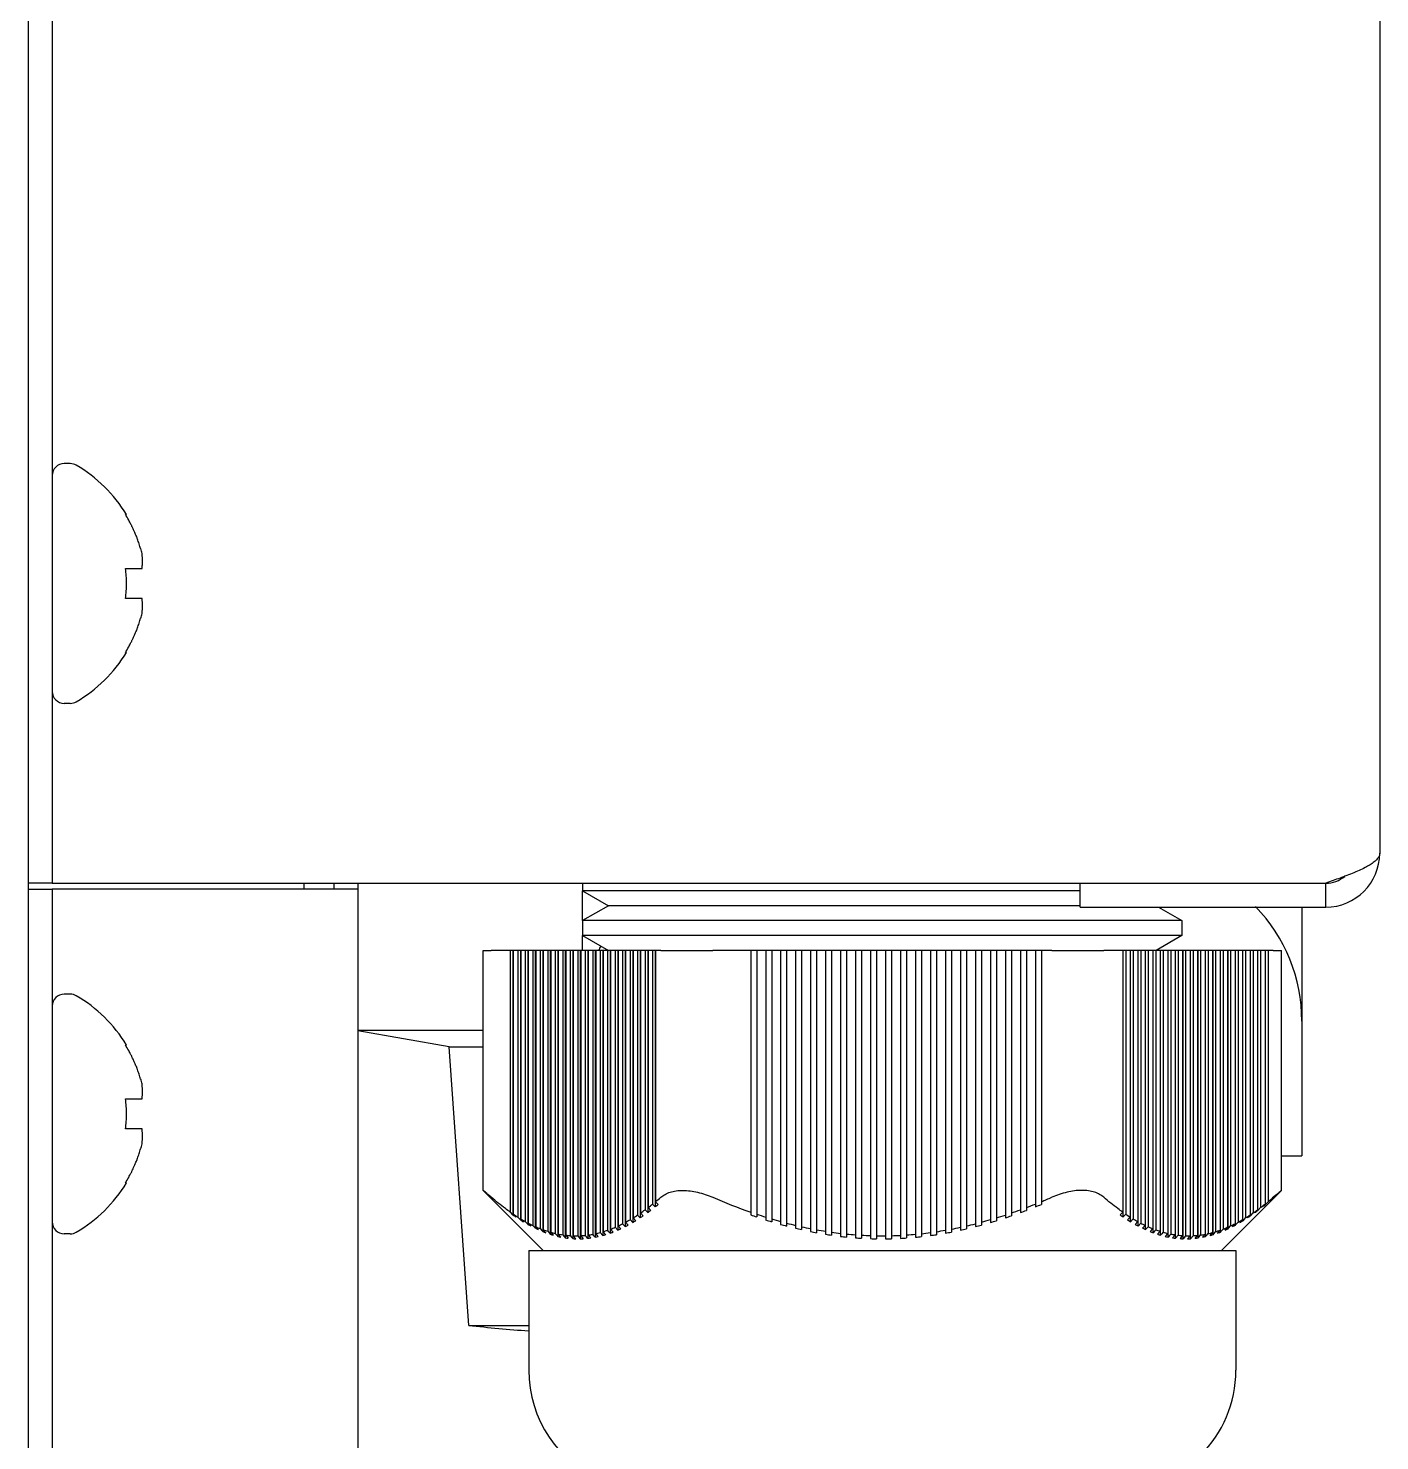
# Model space of a CAD drawing. Header units: millimetres. Extents: x -3169 to 1166, y -4146 to -91.
# Drawn here: x -1299.02 to -1253.92, y -2303.57 to -2256.44 of the extents above; entities that cross this region are included whole.
import ezdxf

# ---------------------------------------------------------------- set-up
doc = ezdxf.new("R2010")
doc.units = ezdxf.units.MM
doc.header["$LTSCALE"] = 23.1
doc.layers.get('0').update_dxf_attribs({"linetype": 'CONTINUOUS'})

msp = doc.modelspace()

# ---------------------------------------------------------------- linework, layer by layer
for p, q in [((-1253.916, -1478.329), (-1253.916, -2283.962)), ((-1299.016, -1491.962), (-1299.016, -2385.462)), ((-1298.216, -2123.107), (-1298.216, -2284.962)), ((-1297.616, -2270.962), (-1297.816, -2270.962)), ((-1295.771, -2272.662), (-1295.738, -2272.662)), ((-1295.771, -2274.462), (-1295.22, -2274.462)), ((-1295.22, -2275.462), (-1295.771, -2275.462)), ((-1295.738, -2277.262), (-1295.771, -2277.262)), ((-1297.616, -2278.962), (-1297.816, -2278.962)), ((-1298.216, -2284.962), (-1299.016, -2284.962)), ((-1299.016, -2285.162), (-1298.216, -2285.162)), ((-1298.216, -2284.962), (-1255.716, -2284.962)), ((-1288.016, -2285.162), (-1298.216, -2285.162)), ((-1298.216, -2285.162), (-1298.216, -2339.216)), ((-1289.816, -2284.962), (-1289.816, -2285.162)), ((-1288.816, -2285.062), (-1288.816, -2285.162)), ((-1288.016, -2285.062), (-1288.016, -2371.362)), ((-1280.516, -2284.962), (-1280.516, -2285.212)), ((-1263.916, -2285.212), (-1280.516, -2285.212)), ((-1280.516, -2285.212), (-1279.65, -2285.712)), ((-1280.516, -2286.212), (-1280.516, -2285.212)), ((-1263.916, -2285.762), (-1263.916, -2284.962)), ((-1255.716, -2285.762), (-1255.716, -2284.962)), ((-1279.65, -2285.712), (-1280.516, -2286.212)), ((-1263.916, -2285.712), (-1279.65, -2285.712)), ((-1263.916, -2285.762), (-1255.716, -2285.762)), ((-1261.296, -2285.762), (-1260.516, -2286.212)), ((-1256.516, -2285.762), (-1256.516, -2294.062)), ((-1260.516, -2286.212), (-1280.516, -2286.212)), ((-1280.516, -2286.212), (-1280.516, -2286.712)), ((-1260.516, -2286.212), (-1260.516, -2286.712)), ((-1260.516, -2286.712), (-1280.516, -2286.712)), ((-1280.516, -2286.712), (-1279.65, -2287.212)), ((-1280.516, -2287.212), (-1280.516, -2286.712)), ((-1260.516, -2286.712), (-1261.382, -2287.212)), ((-1283.832, -2287.212), (-1283.564, -2287.212)), ((-1283.832, -2295.212), (-1283.832, -2287.212)), ((-1277.906, -2287.212), (-1283.564, -2287.212)), ((-1282.931, -2287.212), (-1282.931, -2295.937)), ((-1282.845, -2287.212), (-1282.845, -2296.03)), ((-1282.831, -2287.212), (-1282.831, -2296.005)), ((-1282.681, -2287.212), (-1282.681, -2296.102)), ((-1282.595, -2287.212), (-1282.595, -2296.197)), ((-1282.581, -2287.212), (-1282.581, -2296.163)), ((-1282.431, -2287.212), (-1282.431, -2296.25)), ((-1282.345, -2287.212), (-1282.345, -2296.346)), ((-1282.331, -2287.212), (-1282.331, -2296.303)), ((-1282.181, -2287.212), (-1282.181, -2296.378)), ((-1282.095, -2287.212), (-1282.095, -2296.475)), ((-1282.081, -2287.212), (-1282.081, -2296.424)), ((-1281.931, -2287.212), (-1281.931, -2296.488)), ((-1281.845, -2287.212), (-1281.845, -2296.586)), ((-1281.831, -2287.212), (-1281.831, -2296.526)), ((-1281.681, -2287.212), (-1281.681, -2296.577)), ((-1281.595, -2287.212), (-1281.595, -2296.676)), ((-1281.581, -2287.212), (-1281.581, -2296.607)), ((-1281.431, -2287.212), (-1281.431, -2296.646)), ((-1281.345, -2287.212), (-1281.345, -2296.745)), ((-1281.331, -2287.212), (-1281.331, -2296.668)), ((-1281.181, -2287.212), (-1281.181, -2296.694)), ((-1281.095, -2287.212), (-1281.095, -2296.794)), ((-1281.081, -2287.212), (-1281.081, -2296.707)), ((-1280.931, -2287.212), (-1280.931, -2296.721)), ((-1280.845, -2287.212), (-1280.845, -2296.821)), ((-1280.831, -2287.212), (-1280.831, -2296.726)), ((-1280.681, -2287.212), (-1280.681, -2296.727)), ((-1280.595, -2287.212), (-1280.595, -2296.827)), ((-1280.581, -2287.212), (-1280.581, -2296.724)), ((-1280.431, -2287.212), (-1280.431, -2296.712)), ((-1280.345, -2287.212), (-1280.345, -2296.812)), ((-1280.331, -2287.212), (-1280.331, -2296.7)), ((-1280.181, -2287.212), (-1280.181, -2296.676)), ((-1280.095, -2287.212), (-1280.095, -2296.775)), ((-1280.081, -2287.212), (-1280.081, -2296.655)), ((-1279.931, -2287.212), (-1279.931, -2296.619)), ((-1279.845, -2287.212), (-1279.845, -2296.718)), ((-1279.831, -2287.212), (-1279.831, -2296.59)), ((-1279.681, -2287.212), (-1279.681, -2296.541)), ((-1279.595, -2287.212), (-1279.595, -2296.639)), ((-1279.581, -2287.212), (-1279.581, -2296.504)), ((-1279.431, -2287.212), (-1279.431, -2296.443)), ((-1279.345, -2287.212), (-1279.345, -2296.54)), ((-1279.331, -2287.212), (-1279.331, -2296.398)), ((-1279.181, -2287.212), (-1279.181, -2296.325)), ((-1279.095, -2287.212), (-1279.095, -2296.422)), ((-1279.081, -2287.212), (-1279.081, -2296.273)), ((-1278.931, -2287.212), (-1278.931, -2296.188)), ((-1278.845, -2287.212), (-1278.845, -2296.284)), ((-1278.831, -2287.212), (-1278.831, -2296.128)), ((-1278.681, -2287.212), (-1278.681, -2296.033)), ((-1278.595, -2287.212), (-1278.595, -2296.127)), ((-1278.581, -2287.212), (-1278.581, -2295.966)), ((-1278.431, -2287.212), (-1278.431, -2295.86)), ((-1278.345, -2287.212), (-1278.345, -2295.953)), ((-1278.331, -2287.212), (-1278.331, -2295.786)), ((-1278.181, -2287.212), (-1278.181, -2295.669)), ((-1278.095, -2287.212), (-1278.095, -2295.761)), ((-1278.081, -2287.212), (-1278.081, -2295.589)), ((-1277.906, -2287.212), (-1276.174, -2287.212)), ((-1264.858, -2287.212), (-1276.174, -2287.212)), ((-1274.908, -2287.212), (-1274.908, -2296.03)), ((-1274.708, -2287.212), (-1274.708, -2296.099)), ((-1274.408, -2287.212), (-1274.408, -2296.197)), ((-1274.208, -2287.212), (-1274.208, -2296.259)), ((-1273.908, -2287.212), (-1273.908, -2296.346)), ((-1273.708, -2287.212), (-1273.708, -2296.4)), ((-1273.408, -2287.212), (-1273.408, -2296.475)), ((-1273.208, -2287.212), (-1273.208, -2296.522)), ((-1272.908, -2287.212), (-1272.908, -2296.586)), ((-1272.708, -2287.212), (-1272.708, -2296.624)), ((-1272.408, -2287.212), (-1272.408, -2296.676)), ((-1272.208, -2287.212), (-1272.208, -2296.706)), ((-1271.908, -2287.212), (-1271.908, -2296.745)), ((-1271.708, -2287.212), (-1271.708, -2296.767)), ((-1271.408, -2287.212), (-1271.408, -2296.794)), ((-1271.208, -2287.212), (-1271.208, -2296.807)), ((-1270.908, -2287.212), (-1270.908, -2296.821)), ((-1270.708, -2287.212), (-1270.708, -2296.826)), ((-1270.408, -2287.212), (-1270.408, -2296.827)), ((-1270.208, -2287.212), (-1270.208, -2296.824)), ((-1269.908, -2287.212), (-1269.908, -2296.812)), ((-1269.708, -2287.212), (-1269.708, -2296.8)), ((-1269.408, -2287.212), (-1269.408, -2296.775)), ((-1269.208, -2287.212), (-1269.208, -2296.755)), ((-1268.908, -2287.212), (-1268.908, -2296.718)), ((-1268.708, -2287.212), (-1268.708, -2296.689)), ((-1268.408, -2287.212), (-1268.408, -2296.639)), ((-1268.208, -2287.212), (-1268.208, -2296.602)), ((-1267.908, -2287.212), (-1267.908, -2296.54)), ((-1267.708, -2287.212), (-1267.708, -2296.495)), ((-1267.408, -2287.212), (-1267.408, -2296.422)), ((-1267.208, -2287.212), (-1267.208, -2296.369)), ((-1266.908, -2287.212), (-1266.908, -2296.284)), ((-1266.708, -2287.212), (-1266.708, -2296.223)), ((-1266.408, -2287.212), (-1266.408, -2296.127)), ((-1266.208, -2287.212), (-1266.208, -2296.06)), ((-1265.908, -2287.212), (-1265.908, -2295.953)), ((-1265.708, -2287.212), (-1265.708, -2295.878)), ((-1265.408, -2287.212), (-1265.408, -2295.761)), ((-1265.208, -2287.212), (-1265.208, -2295.68)), ((-1264.858, -2287.212), (-1263.126, -2287.212)), ((-1257.468, -2287.212), (-1263.126, -2287.212)), ((-1262.493, -2287.212), (-1262.493, -2295.937)), ((-1262.48, -2296.099), (-1262.48, -2287.212)), ((-1262.393, -2287.212), (-1262.393, -2296.005)), ((-1262.243, -2287.212), (-1262.243, -2296.102)), ((-1262.23, -2296.259), (-1262.23, -2287.212)), ((-1262.143, -2287.212), (-1262.143, -2296.163)), ((-1261.993, -2287.212), (-1261.993, -2296.25)), ((-1261.98, -2296.4), (-1261.98, -2287.212)), ((-1261.893, -2287.212), (-1261.893, -2296.303)), ((-1261.743, -2287.212), (-1261.743, -2296.378)), ((-1261.73, -2296.522), (-1261.73, -2287.212)), ((-1261.643, -2287.212), (-1261.643, -2296.424)), ((-1261.493, -2287.212), (-1261.493, -2296.488)), ((-1261.48, -2296.624), (-1261.48, -2287.212)), ((-1261.393, -2287.212), (-1261.393, -2296.526)), ((-1261.243, -2287.212), (-1261.243, -2296.577)), ((-1261.23, -2296.706), (-1261.23, -2287.212)), ((-1261.143, -2287.212), (-1261.143, -2296.607)), ((-1260.993, -2287.212), (-1260.993, -2296.646)), ((-1260.98, -2296.767), (-1260.98, -2287.212)), ((-1260.893, -2287.212), (-1260.893, -2296.668)), ((-1260.743, -2287.212), (-1260.743, -2296.694)), ((-1260.73, -2296.807), (-1260.73, -2287.212)), ((-1260.643, -2287.212), (-1260.643, -2296.707)), ((-1260.493, -2287.212), (-1260.493, -2296.721)), ((-1260.48, -2296.826), (-1260.48, -2287.212)), ((-1260.393, -2287.212), (-1260.393, -2296.726)), ((-1260.243, -2287.212), (-1260.243, -2296.727)), ((-1260.23, -2296.824), (-1260.23, -2287.212)), ((-1260.143, -2287.212), (-1260.143, -2296.724)), ((-1259.993, -2287.212), (-1259.993, -2296.712)), ((-1259.98, -2296.8), (-1259.98, -2287.212)), ((-1259.893, -2287.212), (-1259.893, -2296.7)), ((-1259.743, -2287.212), (-1259.743, -2296.676)), ((-1259.73, -2296.755), (-1259.73, -2287.212)), ((-1259.643, -2287.212), (-1259.643, -2296.655)), ((-1259.493, -2287.212), (-1259.493, -2296.619)), ((-1259.48, -2296.689), (-1259.48, -2287.212)), ((-1259.393, -2287.212), (-1259.393, -2296.59)), ((-1259.243, -2287.212), (-1259.243, -2296.541)), ((-1259.23, -2296.602), (-1259.23, -2287.212)), ((-1259.143, -2287.212), (-1259.143, -2296.504)), ((-1258.993, -2287.212), (-1258.993, -2296.443)), ((-1258.98, -2296.495), (-1258.98, -2287.212)), ((-1258.893, -2287.212), (-1258.893, -2296.398)), ((-1258.743, -2287.212), (-1258.743, -2296.325)), ((-1258.73, -2296.369), (-1258.73, -2287.212)), ((-1258.643, -2287.212), (-1258.643, -2296.273)), ((-1258.493, -2287.212), (-1258.493, -2296.188)), ((-1258.48, -2296.223), (-1258.48, -2287.212)), ((-1258.393, -2287.212), (-1258.393, -2296.128)), ((-1258.243, -2287.212), (-1258.243, -2296.033)), ((-1258.23, -2296.06), (-1258.23, -2287.212)), ((-1258.143, -2287.212), (-1258.143, -2295.966)), ((-1257.993, -2287.212), (-1257.993, -2295.86)), ((-1257.98, -2295.878), (-1257.98, -2287.212)), ((-1257.893, -2287.212), (-1257.893, -2295.786)), ((-1257.743, -2287.212), (-1257.743, -2295.669)), ((-1257.73, -2295.68), (-1257.73, -2287.212)), ((-1257.643, -2287.212), (-1257.643, -2295.589)), ((-1257.468, -2287.212), (-1257.2, -2287.212)), ((-1257.2, -2295.212), (-1257.2, -2287.212)), ((-1297.616, -2288.662), (-1297.816, -2288.662)), ((-1288.016, -2289.862), (-1283.832, -2289.862)), ((-1284.966, -2290.422), (-1288.016, -2289.884)), ((-1295.771, -2290.362), (-1295.738, -2290.362)), ((-1284.966, -2290.422), (-1283.832, -2290.422)), ((-1284.316, -2299.718), (-1284.966, -2290.422)), ((-1295.771, -2292.162), (-1295.22, -2292.162)), ((-1295.22, -2293.162), (-1295.771, -2293.162)), ((-1257.2, -2294.062), (-1256.516, -2294.062)), ((-1295.738, -2294.962), (-1295.771, -2294.962)), ((-1283.832, -2295.212), (-1281.832, -2297.212)), ((-1278.095, -2295.761), (-1278.181, -2295.669)), ((-1277.995, -2295.68), (-1278.081, -2295.589)), ((-1257.2, -2295.212), (-1259.2, -2297.212)), ((-1257.83, -2295.761), (-1257.743, -2295.669)), ((-1257.73, -2295.68), (-1257.643, -2295.589)), ((-1282.931, -2295.937), (-1282.851, -2296.023)), ((-1282.851, -2296.023), (-1282.845, -2296.03)), ((-1282.831, -2296.005), (-1282.745, -2296.099)), ((-1282.681, -2296.102), (-1282.605, -2296.185)), ((-1278.745, -2296.223), (-1278.831, -2296.128)), ((-1278.595, -2296.127), (-1278.681, -2296.033)), ((-1278.495, -2296.06), (-1278.581, -2295.966)), ((-1278.345, -2295.953), (-1278.431, -2295.86)), ((-1278.245, -2295.878), (-1278.331, -2295.786)), ((-1262.493, -2295.937), (-1262.58, -2296.03)), ((-1262.393, -2296.005), (-1262.48, -2296.099)), ((-1262.243, -2296.102), (-1262.33, -2296.197)), ((-1258.468, -2296.211), (-1258.393, -2296.128)), ((-1258.33, -2296.127), (-1258.243, -2296.033)), ((-1258.23, -2296.06), (-1258.222, -2296.052)), ((-1258.23, -2296.06), (-1258.222, -2296.052)), ((-1258.222, -2296.052), (-1258.143, -2295.966)), ((-1258.08, -2295.953), (-1257.993, -2295.86)), ((-1257.98, -2295.878), (-1257.893, -2295.786)), ((-1282.605, -2296.185), (-1282.595, -2296.197)), ((-1282.605, -2296.185), (-1282.595, -2296.197)), ((-1282.581, -2296.163), (-1282.495, -2296.259)), ((-1282.431, -2296.25), (-1282.36, -2296.329)), ((-1282.36, -2296.329), (-1282.345, -2296.346)), ((-1282.331, -2296.303), (-1282.245, -2296.4)), ((-1282.181, -2296.378), (-1282.114, -2296.454)), ((-1282.114, -2296.454), (-1282.095, -2296.475)), ((-1282.114, -2296.454), (-1282.095, -2296.475)), ((-1282.081, -2296.424), (-1281.995, -2296.522)), ((-1281.931, -2296.488), (-1281.868, -2296.559)), ((-1281.868, -2296.559), (-1281.845, -2296.586)), ((-1281.868, -2296.559), (-1281.845, -2296.586)), ((-1281.831, -2296.526), (-1281.745, -2296.624)), ((-1281.681, -2296.577), (-1281.623, -2296.643)), ((-1281.581, -2296.607), (-1281.495, -2296.706)), ((-1279.745, -2296.689), (-1279.831, -2296.59)), ((-1279.638, -2296.59), (-1279.681, -2296.541)), ((-1279.595, -2296.639), (-1279.638, -2296.59)), ((-1279.495, -2296.602), (-1279.581, -2296.504)), ((-1279.345, -2296.54), (-1279.431, -2296.443)), ((-1279.245, -2296.495), (-1279.331, -2296.398)), ((-1279.095, -2296.422), (-1279.181, -2296.325)), ((-1278.995, -2296.369), (-1279.081, -2296.273)), ((-1278.845, -2296.284), (-1278.931, -2296.188)), ((-1262.143, -2296.163), (-1262.23, -2296.259)), ((-1261.993, -2296.25), (-1262.08, -2296.346)), ((-1261.893, -2296.303), (-1261.98, -2296.4)), ((-1261.743, -2296.378), (-1261.83, -2296.475)), ((-1261.643, -2296.424), (-1261.73, -2296.522)), ((-1261.493, -2296.488), (-1261.58, -2296.586)), ((-1261.436, -2296.575), (-1261.48, -2296.624)), ((-1261.393, -2296.526), (-1261.436, -2296.575)), ((-1261.243, -2296.577), (-1261.33, -2296.676)), ((-1261.143, -2296.607), (-1261.186, -2296.656)), ((-1259.451, -2296.656), (-1259.393, -2296.59)), ((-1259.33, -2296.639), (-1259.243, -2296.541)), ((-1259.23, -2296.602), (-1259.205, -2296.574)), ((-1259.23, -2296.602), (-1259.205, -2296.574)), ((-1259.205, -2296.574), (-1259.143, -2296.504)), ((-1259.08, -2296.54), (-1258.993, -2296.443)), ((-1258.98, -2296.495), (-1258.959, -2296.473)), ((-1258.98, -2296.495), (-1258.959, -2296.473)), ((-1258.959, -2296.473), (-1258.893, -2296.398)), ((-1258.83, -2296.422), (-1258.743, -2296.325)), ((-1258.73, -2296.369), (-1258.714, -2296.351)), ((-1258.714, -2296.351), (-1258.643, -2296.273)), ((-1258.58, -2296.284), (-1258.493, -2296.188)), ((-1258.48, -2296.223), (-1258.468, -2296.211)), ((-1297.616, -2296.662), (-1297.816, -2296.662)), ((-1281.623, -2296.643), (-1281.595, -2296.676)), ((-1281.623, -2296.643), (-1281.595, -2296.676)), ((-1281.431, -2296.646), (-1281.377, -2296.708)), ((-1281.377, -2296.708), (-1281.345, -2296.745)), ((-1281.377, -2296.708), (-1281.345, -2296.745)), ((-1281.331, -2296.668), (-1281.245, -2296.767)), ((-1281.181, -2296.694), (-1281.132, -2296.751)), ((-1281.132, -2296.751), (-1281.095, -2296.794)), ((-1281.132, -2296.751), (-1281.095, -2296.794)), ((-1281.081, -2296.707), (-1280.995, -2296.807)), ((-1280.931, -2296.721), (-1280.886, -2296.773)), ((-1280.886, -2296.773), (-1280.845, -2296.821)), ((-1280.831, -2296.726), (-1280.745, -2296.826)), ((-1280.681, -2296.727), (-1280.595, -2296.827)), ((-1280.581, -2296.724), (-1280.495, -2296.824)), ((-1280.388, -2296.762), (-1280.431, -2296.712)), ((-1280.345, -2296.812), (-1280.388, -2296.762)), ((-1280.245, -2296.8), (-1280.331, -2296.7)), ((-1280.138, -2296.725), (-1280.181, -2296.676)), ((-1280.095, -2296.775), (-1280.138, -2296.725)), ((-1279.995, -2296.755), (-1280.081, -2296.655)), ((-1279.845, -2296.718), (-1279.931, -2296.619)), ((-1261.186, -2296.656), (-1261.23, -2296.706)), ((-1260.993, -2296.646), (-1261.08, -2296.745)), ((-1260.936, -2296.717), (-1260.98, -2296.767)), ((-1260.893, -2296.668), (-1260.936, -2296.717)), ((-1260.743, -2296.694), (-1260.83, -2296.794)), ((-1260.643, -2296.707), (-1260.73, -2296.807)), ((-1260.493, -2296.721), (-1260.58, -2296.821)), ((-1260.393, -2296.726), (-1260.48, -2296.826)), ((-1260.243, -2296.727), (-1260.33, -2296.827)), ((-1260.143, -2296.724), (-1260.23, -2296.824)), ((-1260.08, -2296.812), (-1259.993, -2296.712)), ((-1259.98, -2296.8), (-1259.942, -2296.756)), ((-1259.942, -2296.756), (-1259.893, -2296.7)), ((-1259.83, -2296.775), (-1259.743, -2296.676)), ((-1259.73, -2296.755), (-1259.696, -2296.716)), ((-1259.696, -2296.716), (-1259.643, -2296.655)), ((-1259.58, -2296.718), (-1259.493, -2296.619)), ((-1259.48, -2296.689), (-1259.451, -2296.656)), ((-1259.48, -2296.689), (-1259.451, -2296.656)), ((-1282.316, -2297.212), (-1258.716, -2297.212)), ((-1282.316, -2297.212), (-1282.316, -2301.212)), ((-1258.716, -2297.212), (-1258.716, -2301.212)), ((-1284.316, -2299.718), (-1282.316, -2299.718))]:
    msp.add_line(p, q)
for centre, radius, start, end in [((-1297.816, -2271.362), 0.4, 90, 180), ((-1297.616, -2271.362), 0.4, 59.6988, 90), ((-1299.836, -2275.16), 4.8, 31.3727, 59.6988), ((-1299.824, -2275.148), 4.755, 28.9687, 31.5341), ((-1299.82, -2275.146), 4.75, 28.0074, 28.9684), ((-1299.817, -2275.145), 4.747, 26.6813, 28.0074), ((-1299.814, -2275.143), 4.744, 25.5402, 26.6812), ((-1299.81, -2275.141), 4.74, 24.5722, 25.5402), ((-1299.806, -2275.139), 4.735, 23.3175, 24.5722), ((-1299.801, -2275.137), 4.73, 22.5474, 23.3174), ((-1299.795, -2275.135), 4.723, 21.0025, 22.5476), ((-1299.788, -2275.132), 4.715, 20.5181, 21.0023), ((-1299.777, -2275.128), 4.704, 18.4656, 20.5187), ((-1299.759, -2275.122), 4.684, 17.3773, 18.465), ((-1299.744, -2275.117), 4.669, 16.3949, 17.3772), ((-1299.713, -2275.108), 4.637, 14.3176, 16.3964), ((-1297.209, -2274.215), 2.005, 5.1401, 7.2744), ((-1299.524, -2274.962), 3.786, 0.0089, 7.5987), ((-1297.21, -2274.207), 2.006, 352.7259, 354.7415), ((-1297.189, -2274.21), 1.985, 354.7442, 355.3991), ((-1297.187, -2274.213), 1.982, 4.2856, 5.1372), ((-1297.177, -2274.21), 1.973, 355.3984, 356.7833), ((-1297.174, -2274.212), 1.97, 3.0233, 4.286), ((-1297.164, -2274.212), 1.96, 1.9964, 3.0228), ((-1297.166, -2274.211), 1.962, 356.7841, 357.6235), ((-1297.158, -2274.212), 1.953, 0.9261, 1.9964), ((-1297.159, -2274.211), 1.955, 357.6234, 358.8455), ((-1297.155, -2274.212), 1.951, 359.8006, 0.9258), ((-1297.155, -2274.212), 1.951, 358.8459, 359.8005), ((-1299.524, -2274.961), 3.786, 352.4013, 359.9911), ((-1297.21, -2275.716), 2.006, 5.2585, 7.2741), ((-1297.189, -2275.713), 1.985, 4.6009, 5.2558), ((-1297.186, -2275.71), 1.982, 354.8627, 355.7144), ((-1297.177, -2275.713), 1.973, 3.2167, 4.6016), ((-1297.174, -2275.711), 1.97, 355.714, 356.9766), ((-1297.166, -2275.712), 1.962, 2.3765, 3.2159), ((-1297.164, -2275.711), 1.959, 356.9771, 358.0037), ((-1297.159, -2275.712), 1.955, 1.1545, 2.3767), ((-1297.158, -2275.711), 1.954, 358.0037, 359.0738), ((-1297.155, -2275.712), 1.951, 0.1995, 1.1541), ((-1297.155, -2275.712), 1.95, 359.0741, 0.1995), ((-1299.777, -2274.795), 4.704, 339.4813, 341.5344), ((-1299.759, -2274.801), 4.684, 341.535, 342.6227), ((-1299.744, -2274.806), 4.669, 342.6228, 343.6051), ((-1299.713, -2274.815), 4.637, 343.6036, 345.6824), ((-1297.209, -2275.708), 2.005, 352.7256, 354.8598), ((-1299.81, -2274.782), 4.74, 334.4598, 335.4278), ((-1299.806, -2274.784), 4.735, 335.4278, 336.6825), ((-1299.801, -2274.786), 4.73, 336.6826, 337.4526), ((-1299.795, -2274.788), 4.723, 337.4524, 338.9975), ((-1299.788, -2274.791), 4.715, 338.9977, 339.4819), ((-1299.836, -2274.763), 4.8, 300.3012, 328.6273), ((-1299.824, -2274.775), 4.755, 328.4659, 331.0313), ((-1299.82, -2274.777), 4.75, 331.0316, 331.9926), ((-1299.817, -2274.778), 4.747, 331.9926, 333.3187), ((-1299.814, -2274.78), 4.744, 333.3188, 334.4598), ((-1297.816, -2278.562), 0.4, 180, 270), ((-1297.616, -2278.562), 0.4, 270, 300.3012), ((-1255.716, -2283.962), 1.8, 270, 0), ((-1255.716, -2283.962), 1, 270, 309.5678), ((-1287.016, -2285.062), 1.8, 176.683, 180), ((-1287.016, -2285.062), 1, 174.0626, 180), ((-1262.016, -2289.562), 5.5, 0, 44.0419), ((-1275.016, -2289.562), 5.5, 152.9442, 154.6848), ((-1297.816, -2289.062), 0.4, 90, 180), ((-1297.616, -2289.062), 0.4, 59.6988, 90), ((-1299.836, -2292.86), 4.8, 31.3727, 59.6988), ((-1299.824, -2292.848), 4.755, 28.9687, 31.5341), ((-1299.82, -2292.846), 4.75, 28.0074, 28.9684), ((-1299.817, -2292.845), 4.747, 26.6813, 28.0074), ((-1299.814, -2292.843), 4.744, 25.5402, 26.6812), ((-1299.81, -2292.841), 4.74, 24.5722, 25.5402), ((-1299.806, -2292.839), 4.735, 23.3175, 24.5722), ((-1299.801, -2292.837), 4.73, 22.5474, 23.3174), ((-1299.795, -2292.835), 4.723, 21.0025, 22.5476), ((-1299.788, -2292.832), 4.715, 20.5181, 21.0023), ((-1299.777, -2292.828), 4.704, 18.4656, 20.5187), ((-1299.759, -2292.822), 4.684, 17.3773, 18.465), ((-1299.744, -2292.817), 4.669, 16.3949, 17.3772), ((-1299.713, -2292.808), 4.637, 14.3176, 16.3964), ((-1297.209, -2291.915), 2.005, 5.1401, 7.2744), ((-1297.187, -2291.913), 1.982, 4.2856, 5.1372), ((-1297.174, -2291.912), 1.97, 3.0233, 4.286), ((-1297.164, -2291.912), 1.96, 1.9964, 3.0228), ((-1297.158, -2291.912), 1.953, 0.9261, 1.9964), ((-1297.155, -2291.912), 1.951, 359.8006, 0.9258), ((-1299.524, -2292.662), 3.786, 0.0089, 7.5987), ((-1297.21, -2291.907), 2.006, 352.7259, 354.7415), ((-1297.189, -2291.91), 1.985, 354.7442, 355.3991), ((-1297.177, -2291.91), 1.973, 355.3984, 356.7833), ((-1297.166, -2291.911), 1.962, 356.7841, 357.6235), ((-1297.159, -2291.911), 1.955, 357.6234, 358.8455), ((-1297.155, -2291.912), 1.951, 358.8459, 359.8005), ((-1299.524, -2292.661), 3.786, 352.4013, 359.9911), ((-1297.21, -2293.416), 2.006, 5.2585, 7.2741), ((-1297.189, -2293.413), 1.985, 4.6009, 5.2558), ((-1297.177, -2293.413), 1.973, 3.2167, 4.6016), ((-1297.166, -2293.412), 1.962, 2.3765, 3.2159), ((-1299.713, -2292.515), 4.637, 343.6036, 345.6824), ((-1297.209, -2293.408), 2.005, 352.7256, 354.8598), ((-1297.186, -2293.41), 1.982, 354.8627, 355.7144), ((-1297.174, -2293.411), 1.97, 355.714, 356.9766), ((-1297.164, -2293.411), 1.959, 356.9771, 358.0037), ((-1297.159, -2293.412), 1.955, 1.1545, 2.3767), ((-1297.158, -2293.411), 1.954, 358.0037, 359.0738), ((-1297.155, -2293.412), 1.951, 0.1995, 1.1541), ((-1297.155, -2293.412), 1.95, 359.0741, 0.1995), ((-1299.795, -2292.488), 4.723, 337.4524, 338.9975), ((-1299.788, -2292.491), 4.715, 338.9977, 339.4819), ((-1299.777, -2292.495), 4.704, 339.4813, 341.5344), ((-1299.759, -2292.501), 4.684, 341.535, 342.6227), ((-1299.744, -2292.506), 4.669, 342.6228, 343.6051), ((-1299.82, -2292.477), 4.75, 331.0316, 331.9926), ((-1299.817, -2292.478), 4.747, 331.9926, 333.3187), ((-1299.814, -2292.48), 4.744, 333.3188, 334.4598), ((-1299.81, -2292.482), 4.74, 334.4598, 335.4278), ((-1299.806, -2292.484), 4.735, 335.4278, 336.6825), ((-1299.801, -2292.486), 4.73, 336.6826, 337.4526), ((-1299.836, -2292.463), 4.8, 300.3012, 328.6273), ((-1299.824, -2292.475), 4.755, 328.4659, 331.0313), ((-1282.922, -2289.704), 7.62, 307.0512, 308.478), ((-1283.741, -2288.695), 8.92, 309.3866, 310.8567), ((-1268.703, -2278.219), 18.773, 246.5495, 250.7), ((-1272.266, -2278.409), 18.573, 290.6774, 291.6699), ((-1272.883, -2276.885), 20.217, 292.3105, 293.3869), ((-1262.484, -2289.704), 7.62, 307.0512, 308.478), ((-1263.303, -2288.695), 8.92, 309.3866, 310.8567), ((-1279.205, -2290.853), 6.328, 234.8925, 235.9919), ((-1279.55, -2291.107), 5.896, 236.1854, 237.9225), ((-1281.848, -2291.219), 5.762, 301.5719, 303.3396), ((-1282.009, -2290.975), 6.181, 303.5326, 304.652), ((-1282.325, -2290.509), 6.617, 304.4572, 306.0476), ((-1282.554, -2290.21), 7.12, 306.2426, 307.2468), ((-1283.228, -2289.347), 8.215, 308.6721, 309.5711), ((-1269.361, -2280.248), 16.728, 250.6349, 251.3594), ((-1269.568, -2280.653), 16.189, 251.4878, 252.6039), ((-1271.407, -2280.834), 16, 287.0766, 288.2039), ((-1271.605, -2280.443), 16.523, 288.3311, 289.0633), ((-1271.788, -2279.698), 17.198, 288.9332, 289.9932), ((-1272.041, -2279.22), 17.822, 290.1272, 290.8136), ((-1272.58, -2277.839), 19.304, 291.8088, 292.4496), ((-1258.94, -2290.853), 6.328, 234.8925, 235.9919), ((-1259.112, -2291.107), 5.896, 236.1854, 237.9225), ((-1261.41, -2291.219), 5.762, 301.5719, 303.3396), ((-1261.744, -2290.975), 6.181, 303.5326, 304.652), ((-1261.887, -2290.509), 6.617, 304.4572, 306.0476), ((-1262.289, -2290.21), 7.12, 306.2426, 307.2468), ((-1262.89, -2289.438), 8.098, 308.6689, 309.1225), ((-1263.038, -2289.256), 8.334, 309.1225, 309.5679), ((-1297.816, -2296.262), 0.4, 180, 270), ((-1297.616, -2296.262), 0.4, 270, 300.3012), ((-1279.653, -2291.539), 5.51, 237.731, 238.9527), ((-1279.938, -2291.739), 5.154, 239.1414, 241.0651), ((-1279.997, -2292.132), 4.824, 240.8811, 242.232), ((-1280.23, -2292.282), 4.537, 242.4116, 244.529), ((-1280.251, -2292.635), 4.26, 244.3573, 245.8403), ((-1280.44, -2292.738), 4.035, 246.006, 248.3173), ((-1280.429, -2293.052), 3.806, 248.1635, 249.7762), ((-1280.582, -2293.109), 3.638, 249.9224, 252.4187), ((-1280.669, -2293.397), 3.337, 254.1423, 256.803), ((-1280.87, -2293.163), 3.581, 286.864, 289.3896), ((-1280.845, -2293.114), 3.741, 289.532, 291.1658), ((-1281.002, -2292.806), 3.961, 291.0155, 293.3587), ((-1281.011, -2292.711), 4.176, 293.5216, 295.0267), ((-1281.2, -2292.365), 4.445, 294.8577, 297.0077), ((-1281.251, -2292.222), 4.721, 297.1854, 298.5584), ((-1281.477, -2291.837), 5.042, 298.3761, 300.3319), ((-1281.58, -2291.645), 5.385, 300.5195, 301.7625), ((-1269.72, -2281.345), 15.575, 252.4804, 253.2503), ((-1269.878, -2281.666), 15.13, 253.3704, 254.5524), ((-1269.995, -2282.294), 14.587, 254.4387, 255.2526), ((-1270.112, -2282.535), 14.231, 255.3621, 256.607), ((-1270.198, -2283.1), 13.755, 256.5051, 257.3604), ((-1270.28, -2283.264), 13.482, 257.4572, 258.7602), ((-1270.34, -2283.767), 13.073, 258.6722, 259.5648), ((-1270.394, -2283.858), 12.878, 259.647, 261.0011), ((-1270.463, -2284.318), 12.412, 261.9194, 263.3159), ((-1270.624, -2283.944), 12.79, 278.6151, 279.9769), ((-1270.673, -2283.866), 12.973, 280.0565, 280.9548), ((-1270.729, -2283.373), 13.371, 280.8694, 282.1815), ((-1270.806, -2283.221), 13.631, 282.276, 283.1378), ((-1270.888, -2282.667), 14.095, 283.0382, 284.2932), ((-1270.998, -2282.439), 14.436, 284.4008, 285.2218), ((-1271.11, -2281.822), 14.968, 285.1099, 286.3028), ((-1271.261, -2281.514), 15.398, 286.4212, 287.1987), ((-1259.388, -2291.539), 5.51, 237.731, 238.9527), ((-1259.5, -2291.739), 5.154, 239.1414, 241.0651), ((-1259.732, -2292.132), 4.824, 240.8811, 242.232), ((-1259.792, -2292.282), 4.537, 242.4116, 244.529), ((-1259.986, -2292.635), 4.26, 244.3573, 245.8403), ((-1260.002, -2292.738), 4.035, 246.006, 248.3173), ((-1260.164, -2293.052), 3.806, 248.1635, 249.7762), ((-1260.144, -2293.109), 3.638, 249.9224, 252.4187), ((-1260.231, -2293.397), 3.337, 254.1423, 256.803), ((-1260.432, -2293.163), 3.581, 286.864, 289.3896), ((-1260.58, -2293.114), 3.741, 289.532, 291.1658), ((-1260.564, -2292.806), 3.961, 291.0155, 293.3587), ((-1260.746, -2292.711), 4.176, 293.5216, 295.0267), ((-1260.762, -2292.365), 4.445, 294.8577, 297.0077), ((-1260.986, -2292.222), 4.721, 297.1854, 298.5584), ((-1261.039, -2291.837), 5.042, 298.3761, 300.3319), ((-1261.315, -2291.645), 5.385, 300.5195, 301.7625), ((-1280.544, -2293.384), 3.455, 252.2885, 254.0212), ((-1280.609, -2293.634), 3.197, 256.7021, 258.5369), ((-1280.715, -2293.603), 3.126, 258.6274, 261.4194), ((-1280.64, -2293.801), 3.027, 261.3528, 263.263), ((-1280.732, -2293.729), 2.998, 263.3182, 266.1968), ((-1280.648, -2293.888), 2.939, 266.1679, 268.1197), ((-1280.735, -2293.776), 2.952, 268.1366, 271.0484), ((-1280.649, -2293.895), 2.933, 271.0587, 273.0138), ((-1280.737, -2293.743), 2.985, 272.9914, 275.8795), ((-1280.655, -2293.821), 3.006, 275.9284, 277.8481), ((-1280.751, -2293.63), 3.099, 277.7876, 280.5977), ((-1280.681, -2293.667), 3.163, 280.6824, 282.532), ((-1280.791, -2293.437), 3.296, 282.4366, 285.122), ((-1280.74, -2293.432), 3.405, 285.2382, 286.9896), ((-1270.432, -2284.298), 12.534, 260.9291, 261.8538), ((-1270.485, -2284.697), 12.132, 263.2615, 264.2118), ((-1270.5, -2284.649), 12.079, 264.2593, 265.6879), ((-1270.509, -2284.966), 11.862, 265.6524, 266.6207), ((-1270.514, -2284.85), 11.877, 266.6489, 268.0976), ((-1270.516, -2285.105), 11.723, 268.0821, 269.0599), ((-1270.516, -2284.925), 11.803, 269.0681, 270.5244), ((-1270.516, -2285.115), 11.712, 270.5292, 271.5077), ((-1270.518, -2284.872), 11.856, 271.4956, 272.9465), ((-1270.521, -2284.998), 11.83, 272.9714, 273.9419), ((-1270.529, -2284.692), 12.036, 273.9097, 275.3425), ((-1270.542, -2284.751), 12.077, 275.3869, 276.3407), ((-1270.561, -2284.383), 12.347, 276.2894, 277.692), ((-1270.589, -2284.375), 12.457, 277.7548, 278.6842), ((-1260.279, -2293.384), 3.455, 252.2885, 254.0212), ((-1260.344, -2293.634), 3.197, 256.7021, 258.5369), ((-1260.277, -2293.603), 3.126, 258.6274, 261.4194), ((-1260.375, -2293.801), 3.027, 261.3528, 263.263), ((-1260.294, -2293.729), 2.998, 263.3182, 266.1968), ((-1260.383, -2293.888), 2.939, 266.1679, 268.1197), ((-1260.297, -2293.776), 2.952, 268.1366, 271.0484), ((-1260.384, -2293.895), 2.933, 271.0587, 273.0138), ((-1260.299, -2293.743), 2.985, 272.9914, 275.8795), ((-1260.39, -2293.821), 3.006, 275.9284, 277.8481), ((-1260.313, -2293.63), 3.099, 277.7876, 280.5977), ((-1260.416, -2293.667), 3.163, 280.6824, 282.532), ((-1260.353, -2293.437), 3.296, 282.4366, 285.122), ((-1260.475, -2293.432), 3.405, 285.2382, 286.9896), ((-1277.901, -2240.062), 60, 263.86251, 265.77932), ((-1278.316, -2301.212), 4, 180, 247.9406), ((-1262.716, -2301.212), 4, 270, 0)]:
    msp.add_arc(centre, radius, start, end)
for points, knots in [([(-1253.916, -2283.962), (-1253.916, -2283.994), (-1253.933, -2284.066), (-1254, -2284.164), (-1254.103, -2284.259), (-1254.242, -2284.354), (-1254.413, -2284.449), (-1254.613, -2284.543), (-1254.838, -2284.638), (-1254.997, -2284.7), (-1255.079, -2284.731)], [0, 0, 0, 0, 0.06796, 0.146727, 0.242868, 0.358416, 0.493685, 0.647467, 0.817342, 1, 1, 1, 1]), ([(-1255.079, -2284.731), (-1255.131, -2284.751), (-1255.342, -2284.829), (-1255.555, -2284.905), (-1255.716, -2284.962)], [0, 0, 0, 0, 0.243498, 1, 1, 1, 1]), ([(-1283.564, -2295.441), (-1283.602, -2295.409), (-1283.667, -2295.353), (-1283.75, -2295.281), (-1283.803, -2295.237), (-1283.826, -2295.216), (-1283.832, -2295.212)], [0, 0, 0, 0, 0.418526, 0.734915, 0.932597, 1, 1, 1, 1]), ([(-1282.931, -2295.937), (-1282.985, -2295.899), (-1283.203, -2295.742), (-1283.411, -2295.574), (-1283.564, -2295.441)], [0, 0, 0, 0, 0.245062, 1, 1, 1, 1]), ([(-1277.906, -2295.441), (-1277.864, -2295.404), (-1277.765, -2295.337), (-1277.592, -2295.265), (-1277.392, -2295.221), (-1277.249, -2295.212), (-1277.174, -2295.212)], [0, 0, 0, 0, 0.21655, 0.452986, 0.713775, 1, 1, 1, 1]), ([(-1277.174, -2295.212), (-1277.008, -2295.212), (-1276.664, -2295.259), (-1276.337, -2295.371), (-1276.174, -2295.441)], [0, 0, 0, 0, 0.482384, 1, 1, 1, 1]), ([(-1263.126, -2295.441), (-1263.169, -2295.404), (-1263.267, -2295.337), (-1263.44, -2295.265), (-1263.641, -2295.221), (-1263.949, -2295.201), (-1264.368, -2295.259), (-1264.695, -2295.371), (-1264.858, -2295.441)], [0, 0, 0, 0, 0.093433, 0.195463, 0.307952, 0.431475, 0.705706, 1, 1, 1, 1]), ([(-1262.493, -2295.937), (-1262.547, -2295.899), (-1262.764, -2295.742), (-1262.973, -2295.574), (-1263.126, -2295.441)], [0, 0, 0, 0, 0.245062, 1, 1, 1, 1]), ([(-1257.2, -2295.212), (-1257.194, -2295.207), (-1257.247, -2295.251), (-1257.271, -2295.273), (-1257.37, -2295.357), (-1257.431, -2295.409), (-1257.468, -2295.441)], [0, 0, 0, 0, 0.067403, 0.265085, 0.581474, 1, 1, 1, 1])]:
    msp.add_open_spline(points, degree=3, knots=knots)

doc.saveas('drawing.dxf')
